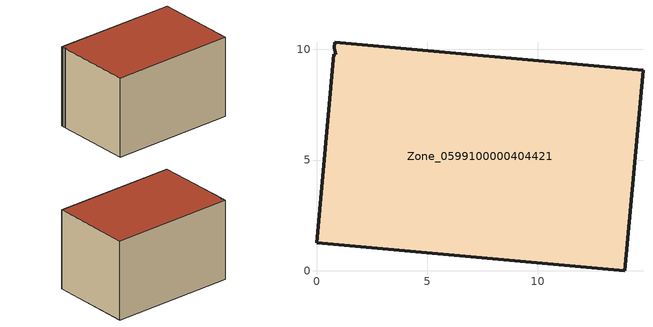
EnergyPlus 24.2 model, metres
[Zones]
Zone_0599100000404421
 floor ground (C_G): 0,1.27 0.77,9.8 0.88,9.79 0.8,10.08 0.82,10.32 14.76,9.05 13.94,0 z0
 wall outside (C_F): 14.76,9.05 0.82,10.32 0.8,10.08 0.88,9.79 0.77,9.8 0,1.27 13.94,0 14.76,9.05 z0:9
 roof outside (C_R): 0.77,9.8 0,1.27 13.94,0 14.76,9.05 0.82,10.32 0.8,10.08 0.88,9.79 z9
[BUILDING]
Pand.0599100000404421: North Axis=0; Terrain=City; Loads Convergence Tolerance Value=0.04; Temperature Convergence Tolerance Value=0.4; Solar Distribution=FullExterior; Maximum Number of Warmup Days=25; Minimum Number of Warmup Days=1
[Site:Location]
Rotterdam.The.Hague.AP_ZH_NLD Design_Conditions: Latitude=51.96; Longitude=4.45; Time Zone=1; Elevation=-4.5
[SITE:GROUNDTEMPERATURE:BUILDINGSURFACE]
18, 18, 18, 18, 18, 18, 18, 18, 18, 18, 18, 18
[MATERIAL] Thermal Absorptance=0.9; Solar Absorptance=0.7; Visible Absorptance=0.7
Name | Roughness | Thickness | Conductivity | Density | Specific Heat
G.TI.1992-2005 | MediumSmooth | 0.15 | 0.06 | 540 | 1210
F.TI.1992-2005 | Rough | 0.3 | 0.12 | 1920 | 840
R.TI.1992-2005 | MediumRough | 0.2 | 0.08 | 1500 | 1000
[CONSTRUCTION]
C_G: G.TI.1992-2005
C_F: F.TI.1992-2005
C_R: R.TI.1992-2005
[ZONE]
Zone_0599100000404421: Type=1; Multiplier=1; Ceiling Height=Autocalculate; Volume=Autocalculate; Floor Area=autocalculate; Part of Total Floor Area=Yes
[ZONEINFILTRATION:DESIGNFLOWRATE]
Infil_Zone_0599100000404421: Zone or ZoneList or Space or SpaceList=Zone_0599100000404421; Schedule=AlwaysOn; Design Flow Rate Calculation Method=Flow/Area; Flow Rate per Floor Area=0.0015; Constant Term Coefficient=1; Temperature Term Coefficient=0; Velocity Term Coefficient=0; Velocity Squared Term Coefficient=0
[HVACTEMPLATE:ZONE:IDEALLOADSAIRSYSTEM]
Zone_0599100000404421: Maximum Heating Supply Air Temperature=50; Minimum Cooling Supply Air Temperature=13; Maximum Heating Supply Air Humidity Ratio=0.0156; Minimum Cooling Supply Air Humidity Ratio=0.0077; Heating Limit=NoLimit; Cooling Limit=NoLimit; Dehumidification Control Type=ConstantSensibleHeatRatio; Cooling Sensible Heat Ratio=0.7; Dehumidification Setpoint=60; Humidification Control Type=None; Humidification Setpoint=30; Outdoor Air Method=None; Outdoor Air Flow Rate per Person=0.00944; Outdoor Air Flow Rate per Zone Floor Area=0; Outdoor Air Flow Rate per Zone=0; Demand Controlled Ventilation Type=None; Outdoor Air Economizer Type=NoEconomizer; Heat Recovery Type=None; Sensible Heat Recovery Effectiveness=0.7; Latent Heat Recovery Effectiveness=0.65
[ZONECONTROL:THERMOSTAT]
ThermostatControl_Zone_0599100000404421: Zone or ZoneList=Zone_0599100000404421; Control Type Schedule=DualSetpointControlType; Control 1=Thermostat_Zone_0599100000404421; Temperature Difference Between Cutout And Setpoint=0
[THERMOSTATSETPOINT:DUALSETPOINT]
Thermostat_Zone_0599100000404421: Heating Setpoint Temperature Schedule=HeatingSetpoint_Zone_0599100000404421; Cooling Setpoint Temperature Schedule=CoolingSetpoint_Zone_0599100000404421
[SCHEDULE:COMPACT]
HeatingSetpoint_Zone_0599100000404421: Through: 12/31, For: AllDays, Until: 24:00, 21
CoolingSetpoint_Zone_0599100000404421: Through: 12/31, For: AllDays, Until: 24:00, 24
DualSetpointControlType: Through: 12/31, For: AllDays, Until: 24:00, 4
AlwaysOn: Through: 12/31, For: AllDays, Until: 24:00, 1
